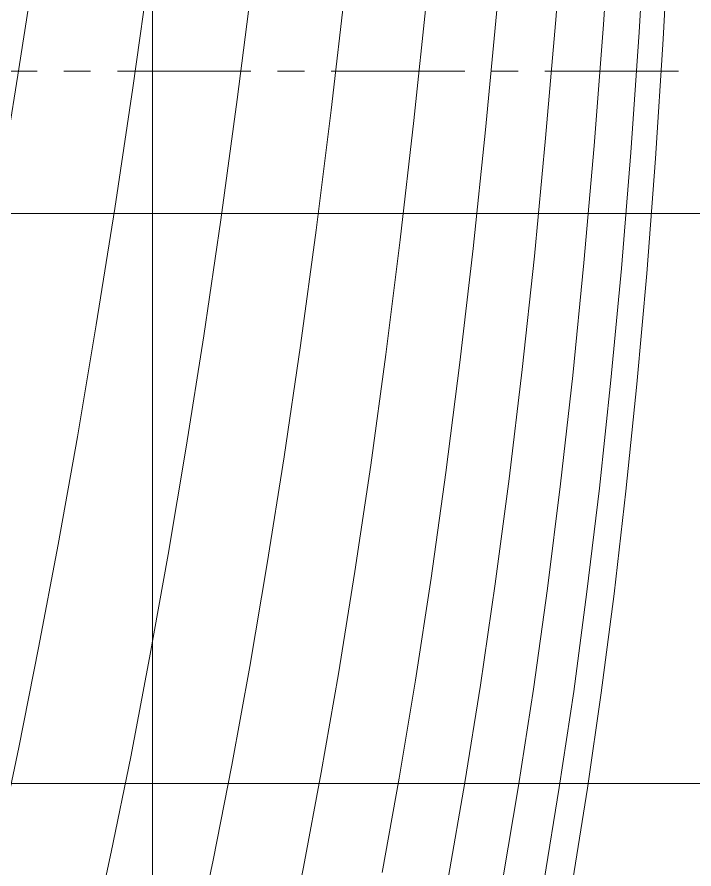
# Model space of a CAD drawing. Extents: x -3086 to 3308, y -97 to 4301.
# Drawn here: x 2405 to 2880, y 1990 to 2588 of the extents above; entities that cross this region are included whole.
import ezdxf

# ---------------------------------------------------------------- set-up
doc = ezdxf.new("R2010")
doc.units = 0
doc.header["$LTSCALE"] = 3
doc.header["$MEASUREMENT"] = 0
doc.linetypes.add('CENTER', pattern=[50, 31.25, -6.25, 6.25, -6.25])
for name, color, linetype in [('22', 7, 'CONTINUOUS'), ('23', 7, 'CONTINUOUS'), ('24', 7, 'CONTINUOUS'), ('25', 7, 'CONTINUOUS'), ('26', 7, 'CONTINUOUS'), ('27', 7, 'CONTINUOUS'), ('28', 7, 'CONTINUOUS'), ('29', 7, 'CONTINUOUS'), ('30', 7, 'CONTINUOUS'), ('31', 7, 'CONTINUOUS'), ('CENTER', 1, 'CENTER'), ('P1', 1, 'CONTINUOUS')]:
    doc.layers.add(name, color=color, linetype=linetype)

msp = doc.modelspace()

# ---------------------------------------------------------------- linework, layer by layer
at = {"layer": '22', "lineweight": 0, "elevation": -11450}
msp.add_lwpolyline([(2872, 2939.1), (2869.9, 2842.5), (2866.9, 2749.2), (2863.1, 2659.2), (2858.4, 2572.4), (2853, 2488.6), (2846.8, 2408), (2839.9, 2330.2), (2832.2, 2255.3), (2823.9, 2183.2), (2814.8, 2113.8), (2805.2, 2046.9), (2794.9, 1982.6)], dxfattribs=at)
at = {"layer": '23', "lineweight": 0, "elevation": -11050}
msp.add_lwpolyline([(2857.3, 2947.3), (2854.6, 2849.8), (2851.1, 2755.7), (2846.7, 2664.8), (2841.6, 2577.2), (2835.7, 2492.8), (2829.1, 2411.4), (2821.7, 2333), (2813.7, 2257.4), (2804.9, 2184.6), (2795.6, 2114.6), (2785.5, 2047.2), (2774.9, 1982.3)], dxfattribs=at)
at = {"layer": '24', "lineweight": 0, "elevation": -10650}
msp.add_lwpolyline([(2835, 2955.9), (2831.5, 2857.5), (2827.3, 2762.6), (2822.3, 2671), (2816.5, 2582.7), (2810, 2497.5), (2802.8, 2415.5), (2794.9, 2336.4), (2786.3, 2260.3), (2777.1, 2186.9), (2767.3, 2116.4), (2756.8, 2048.4), (2745.8, 1983.1)], dxfattribs=at)
at = {"layer": '25', "lineweight": 0, "elevation": -10250}
msp.add_lwpolyline([(2805, 2964.7), (2800.7, 2865.6), (2795.6, 2769.9), (2789.7, 2677.7), (2783.2, 2588.7), (2775.9, 2502.9), (2768, 2420.2), (2759.5, 2340.6), (2750.3, 2263.9), (2740.5, 2190.1), (2730.2, 2119), (2719.3, 2050.7), (2707.8, 1984.9)], dxfattribs=at)
at = {"layer": '26', "lineweight": 0, "elevation": -9850}
msp.add_lwpolyline([(2767.7, 2973.8), (2762.2, 2874), (2756, 2777.7), (2749.2, 2684.8), (2741.8, 2595.2), (2733.7, 2508.8), (2725, 2425.6), (2715.7, 2345.5), (2705.9, 2268.3), (2695.5, 2194.1), (2684.5, 2122.6), (2673.1, 2053.8), (2661.1, 1987.7)], dxfattribs=at)
at = {"layer": '27', "lineweight": 0, "elevation": -9450}
msp.add_lwpolyline([(2722.9, 2983.3), (2716.2, 2882.8), (2708.9, 2785.8), (2701, 2692.4), (2692.5, 2602.2), (2683.4, 2515.4), (2673.9, 2431.7), (2663.8, 2351.1), (2653.2, 2273.5), (2642, 2198.8), (2630.5, 2127), (2618.4, 2057.9), (2605.9, 1991.5), (2593, 1927.6)], dxfattribs=at)
at = {"layer": '28', "lineweight": 0, "elevation": -9050}
msp.add_lwpolyline([(2670.8, 2993), (2662.7, 2891.9), (2654.1, 2794.4), (2645, 2700.4), (2635.4, 2609.8), (2625.3, 2522.5), (2614.8, 2438.3), (2603.8, 2357.4), (2592.4, 2279.4), (2580.5, 2204.4), (2568.2, 2132.3), (2555.6, 2062.9), (2542.5, 1996.2), (2529.1, 1932.1), (2515.3, 1870.4), (2501.2, 1811.2), (2486.8, 1754.3), (2472, 1699.7), (2457, 1647.1), (2441.7, 1596.6), (2426.1, 1548.1), (2410.2, 1501.4), (2394.2, 1456.6)], dxfattribs=at)
at = {"layer": '29', "lineweight": 0, "elevation": -8650}
msp.add_lwpolyline([(2611.4, 3003), (2601.9, 2901.4), (2591.9, 2803.4), (2581.5, 2708.9), (2570.7, 2617.8), (2559.5, 2530.1), (2547.9, 2445.6), (2536, 2364.3), (2523.7, 2286), (2511, 2210.8), (2498, 2138.3), (2484.7, 2068.7), (2471.1, 2001.8), (2457.1, 1937.5), (2442.9, 1875.8), (2428.4, 1816.4), (2413.6, 1759.4), (2398.6, 1704.7)], dxfattribs=at)
at = {"layer": '30', "lineweight": 0, "elevation": -8250}
msp.add_lwpolyline([(2545, 3013.3), (2533.9, 2911.2), (2522.4, 2812.8), (2510.6, 2717.8), (2498.5, 2626.4), (2486.2, 2538.3), (2473.5, 2453.5), (2460.5, 2371.9), (2447.3, 2293.4), (2433.8, 2217.8), (2420.1, 2145.2), (2406.1, 2075.4), (2391.9, 2008.4)], dxfattribs=at)
at = {"layer": '31', "lineweight": 0, "elevation": -7850}
msp.add_lwpolyline([(2471.7, 3023.9), (2458.9, 2921.4), (2445.9, 2822.5), (2432.7, 2727.2), (2419.2, 2635.5), (2405.6, 2547.1), (2391.8, 2462)], dxfattribs=at)
at = {"layer": 'CENTER', "color": 5, "lineweight": 0}
msp.add_line((3169.08, 2550, -10650), (-2987.36, 2550, -10650), dxfattribs=at)
at = {"layer": 'CENTER', "linetype": 'Continuous', "lineweight": 0}
for p, q in [((0, 2450), (2982.27, 2450)), ((0, 2050), (2982.27, 2050))]:
    msp.add_line(p, q, dxfattribs=at)
at = {"layer": 'P1', "lineweight": 0}
msp.add_line((2500, 0, -10650), (2500, 4224.42, -10650), dxfattribs=at)

doc.saveas('drawing.dxf')
